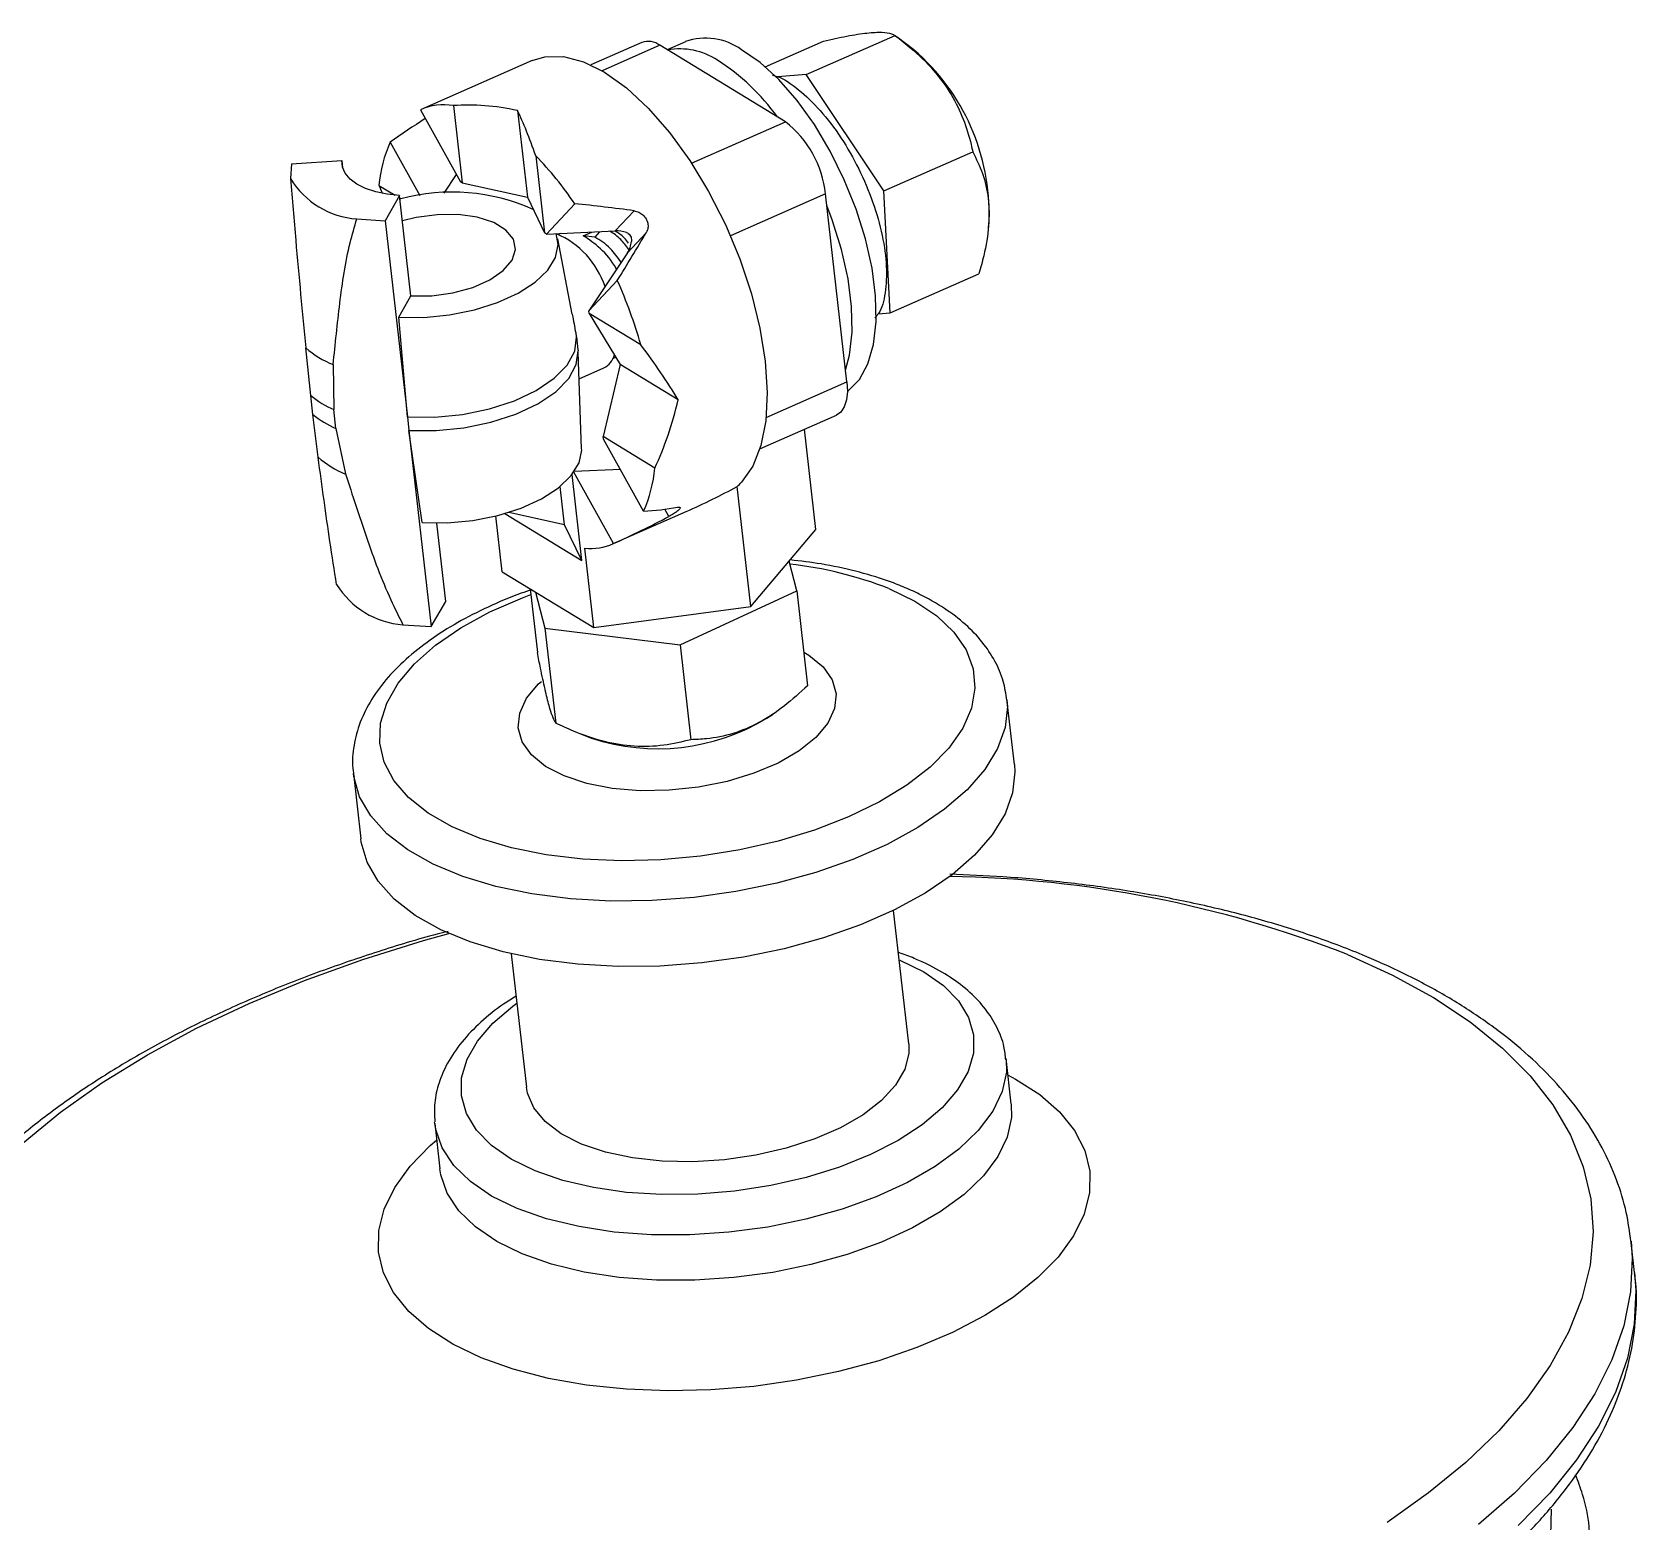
# Model space of a CAD drawing. Header units: millimetres. Extents: x 107291 to 113922, y -130611 to -125922.
# Drawn here: x 111642.7 to 111729.3, y -128477.1 to -128396.8 of the extents above; entities that cross this region are included whole.
import ezdxf

# ---------------------------------------------------------------- set-up
doc = ezdxf.new("R2010")
doc.units = ezdxf.units.MM
doc.header["$LTSCALE"] = 13
doc.layers.add('几何体', color=7, linetype='Continuous')

msp = doc.modelspace()

# ---------------------------------------------------------------- linework, layer by layer
at = {"layer": '几何体'}
for p, q in [((111684.476, -128399.109), (111689.266, -128396.999)), ((111690.288, -128397.776), (111689.376, -128397.082)), ((111675.606, -128397.369), (111672.856, -128398.581)), ((111676.581, -128397.529), (111673.467, -128398.9)), ((111683.351, -128401.647), (111676.581, -128397.529)), ((111677.96, -128397.332), (111676.973, -128397.767)), ((111682.26, -128398.683), (111685.405, -128397.297)), ((111669.705, -128398.346), (111663.713, -128400.985)), ((111684.476, -128399.109), (111682.937, -128399.228)), ((111688.669, -128405.382), (111684.476, -128399.109)), ((111663.669, -128401.005), (111665.827, -128404.885)), ((111665.45, -128400.78), (111665.923, -128404.943)), ((111668.908, -128401.051), (111669.44, -128405.724)), ((111678.285, -128403.878), (111683.351, -128401.647)), ((111662.04, -128402.747), (111663.635, -128405.617)), ((111688.669, -128405.382), (111693.459, -128403.272)), ((111656.725, -128403.917), (111656.664, -128404.714)), ((111656.725, -128403.917), (111659.43, -128403.736)), ((111659.43, -128403.736), (111659.476, -128404.141)), ((111669.892, -128403.483), (111670.366, -128407.646)), ((111664.954, -128405.491), (111665.613, -128404.501)), ((111665.923, -128404.943), (111665.827, -128404.885)), ((111665.923, -128404.943), (111669.44, -128405.724)), ((111661.431, -128405.078), (111662.313, -128405.615)), ((111662.547, -128405.633), (111661.769, -128406.986)), ((111663.161, -128411.033), (111662.547, -128405.633)), ((111662.562, -128405.766), (111662.623, -128405.803)), ((111669.44, -128405.724), (111670.366, -128407.646)), ((111685.517, -128405.543), (111680.387, -128407.802)), ((111686.668, -128415.67), (111685.517, -128405.543)), ((111689.001, -128411.954), (111688.669, -128405.382)), ((111671.992, -128406.068), (111670.462, -128407.705)), ((111674.177, -128407.539), (111675.196, -128406.449)), ((111660.239, -128406.89), (111661.769, -128406.986)), ((111661.769, -128406.986), (111662.972, -128417.562)), ((111670.462, -128407.705), (111674.177, -128407.539)), ((111672.456, -128407.795), (111672.907, -128407.596)), ((111673.331, -128407.577), (111673.08, -128407.869)), ((111694.304, -128407.351), (111694.339, -128406.973)), ((111670.462, -128407.705), (111670.366, -128407.646)), ((111671.86, -128412.031), (111671.078, -128407.962)), ((111671.207, -128407.672), (111671.104, -128407.717)), ((111673.08, -128407.869), (111672.456, -128407.795)), ((111675.853, -128407.63), (111674.834, -128408.72)), ((111674.834, -128408.72), (111672.759, -128411.837)), ((111689.001, -128411.954), (111693.791, -128409.844)), ((111662.498, -128412.187), (111663.161, -128411.033)), ((111674.289, -128410.2), (111672.759, -128411.837)), ((111672.776, -128411.98), (111672.759, -128411.837)), ((111662.972, -128417.562), (111662.498, -128412.187)), ((111675.558, -128413.673), (111672.776, -128411.98)), ((111672.776, -128411.98), (111674.449, -128414.733)), ((111688.36, -128412.003), (111689.001, -128411.954)), ((111657.752, -128416.408), (111657.485, -128413.841)), ((111672.366, -128419.286), (111672.175, -128414.072)), ((111674.055, -128414.416), (111674.214, -128414.346)), ((111658.966, -128414.743), (111659.002, -128417.168)), ((111672.227, -128415.505), (111673.561, -128414.917)), ((111674.449, -128414.733), (111673.531, -128418.627)), ((111677.573, -128416.634), (111674.449, -128414.733)), ((111682.316, -128417.587), (111686.668, -128415.67)), ((111657.868, -128417.424), (111657.752, -128416.408)), ((111658.155, -128419.739), (111657.868, -128417.424)), ((111659.117, -128418.184), (111659.002, -128417.168)), ((111662.972, -128417.562), (111663.054, -128418.287)), ((111681.977, -128419.291), (111686.107, -128417.472)), ((111659.117, -128418.184), (111659.636, -128420.64)), ((111663.054, -128418.287), (111664.257, -128428.863)), ((111663.757, -128423.264), (111663.054, -128418.287)), ((111676.314, -128420.32), (111673.531, -128418.627)), ((111673.548, -128418.77), (111673.531, -128418.627)), ((111675.705, -128422.651), (111673.548, -128418.77)), ((111685.001, -128423.636), (111684.386, -128418.23)), ((111674.076, -128424.393), (111671.939, -128420.55)), ((111674.454, -128420.4), (111671.967, -128420.511)), ((111671.447, -128423.379), (111671.212, -128421.309)), ((111672.373, -128425.301), (111671.847, -128420.673)), ((111681.481, -128427.779), (111680.746, -128421.315)), ((111668.074, -128425.907), (111667.732, -128422.902)), ((111668.218, -128422.772), (111672.373, -128425.301)), ((111671.447, -128423.379), (111668.431, -128422.709)), ((111674.032, -128424.413), (111678.008, -128422.662)), ((111677.071, -128422.932), (111676.853, -128422.54)), ((111665.035, -128427.51), (111664.555, -128423.288)), ((111672.373, -128425.301), (111671.447, -128423.379)), ((111681.481, -128427.779), (111685.001, -128423.636)), ((111673.017, -128428.915), (111672.532, -128424.645)), ((111683.969, -128426.933), (111683.555, -128425.339)), ((111668.074, -128425.907), (111673.017, -128428.915)), ((111669.586, -128426.827), (111669.977, -128430.264)), ((111669.878, -128427.004), (111670.383, -128428.951)), ((111677.67, -128429.845), (111683.969, -128426.933)), ((111683.969, -128426.933), (111684.551, -128432.053)), ((111664.257, -128428.863), (111665.035, -128427.51)), ((111673.017, -128428.915), (111681.481, -128427.779)), ((111662.727, -128428.767), (111664.257, -128428.863)), ((111670.383, -128428.951), (111670.965, -128434.071)), ((111670.383, -128428.951), (111677.67, -128429.845)), ((111677.67, -128429.845), (111678.252, -128434.965)), ((111695.7, -128436.31), (111695.299, -128432.781)), ((111682.351, -128433.807), (111682.686, -128433.583)), ((111672.305, -128434.655), (111672.902, -128434.881)), ((111660.054, -128436.789), (111660.455, -128440.318)), ((111660.074, -128436.941), (111660.054, -128436.789)), ((111690.002, -128451.356), (111689.184, -128444.165)), ((111668.568, -128446.509), (111669.386, -128453.7)), ((111695.535, -128454.602), (111695.257, -128452.157)), ((111664.444, -128455.661), (111664.437, -128455.592)), ((111664.444, -128455.661), (111664.723, -128458.106)), ((111729.153, -128463.686), (111728.954, -128461.933))]:
    msp.add_line(p, q, dxfattribs=at)
at = {"layer": '几何体', "flags": 128}
for points in [[(111686.694, -128416.175), (111686.749, -128416.137), (111687.347, -128415.541), (111687.803, -128414.707), (111688.106, -128413.659), (111688.245, -128412.425), (111688.219, -128411.039), (111688.027, -128409.539), (111687.674, -128407.966), (111687.172, -128406.362), (111686.532, -128404.772), (111685.773, -128403.238), (111684.915, -128401.802), (111683.981, -128400.505), (111682.998, -128399.38), (111681.992, -128398.459), (111680.99, -128397.768)], [(111669.705, -128398.346), (111670.381, -128398.145), (111671.378, -128398.133), (111672.462, -128398.414), (111673.605, -128398.983), (111674.779, -128399.824), (111675.955, -128400.917), (111677.104, -128402.235), (111678.198, -128403.746), (111679.21, -128405.413)], [(111662.547, -128405.633), (111661.876, -128405.56), (111661.258, -128405.43), (111660.708, -128405.246), (111660.243, -128405.013), (111659.874, -128404.738), (111659.611, -128404.428), (111659.462, -128404.091), (111659.43, -128403.736)], [(111679.21, -128405.413), (111680.115, -128407.194), (111680.89, -128409.045), (111681.518, -128410.922), (111681.981, -128412.777), (111682.269, -128414.565), (111682.375, -128416.242), (111682.296, -128417.768), (111682.034, -128419.103), (111681.595, -128420.216), (111680.991, -128421.078)], [(111663.161, -128411.033), (111664.288, -128411.027), (111665.423, -128410.872), (111666.49, -128410.58), (111667.417, -128410.17), (111668.14, -128409.67), (111668.61, -128409.114), (111668.796, -128408.539), (111668.685, -128407.986), (111668.284, -128407.49), (111667.621, -128407.086), (111666.74, -128406.802), (111665.702, -128406.657), (111664.576, -128406.66), (111663.441, -128406.811), (111662.702, -128406.994)], [(111686.597, -128415.039), (111686.81, -128414.23), (111686.95, -128412.996), (111686.923, -128411.61), (111686.731, -128410.11), (111686.379, -128408.537), (111685.876, -128406.933), (111685.588, -128406.173)], [(111662.498, -128412.187), (111663.854, -128412.199), (111665.235, -128412.067), (111666.581, -128411.798), (111667.835, -128411.403), (111668.943, -128410.899), (111669.859, -128410.307), (111670.542, -128409.653), (111670.964, -128408.964), (111671.107, -128408.27), (111670.998, -128407.681)], [(111662.972, -128417.562), (111664.442, -128417.573), (111665.937, -128417.425), (111667.391, -128417.126), (111668.739, -128416.688), (111669.92, -128416.132), (111670.883, -128415.481), (111671.583, -128414.765), (111671.991, -128414.016), (111672.088, -128413.267)], [(111663.054, -128418.287), (111664.524, -128418.298), (111666.019, -128418.15), (111667.473, -128417.851), (111668.821, -128417.413), (111670.002, -128416.856), (111670.965, -128416.205), (111671.666, -128415.49), (111672.074, -128414.741), (111672.17, -128413.992)], [(111686.668, -128415.67), (111686.694, -128416.188), (111686.648, -128416.644), (111686.531, -128417.019), (111686.349, -128417.298), (111686.107, -128417.472), (111686.107, -128417.472)], [(111663.757, -128423.264), (111665.114, -128423.276), (111666.495, -128423.144), (111667.841, -128422.875), (111669.095, -128422.48), (111670.203, -128421.976), (111671.118, -128421.384), (111671.802, -128420.73), (111672.224, -128420.041), (111672.367, -128419.347), (111672.366, -128419.286)], [(111688.932, -128426.816), (111690.337, -128427.499), (111691.512, -128428.289), (111692.439, -128429.169), (111693.098, -128430.125), (111693.48, -128431.14), (111693.577, -128432.195), (111693.388, -128433.272), (111692.915, -128434.351), (111692.168, -128435.413), (111691.159, -128436.439), (111689.907, -128437.411), (111688.433, -128438.312), (111686.765, -128439.125), (111684.932, -128439.836), (111682.967, -128440.432), (111680.904, -128440.903), (111678.781, -128441.239), (111676.636, -128441.437), (111674.506, -128441.49), (111672.43, -128441.4), (111670.445, -128441.166), (111668.586, -128440.795), (111666.887, -128440.291), (111665.377, -128439.665), (111664.084, -128438.926), (111663.031, -128438.089), (111662.236, -128437.169), (111661.714, -128436.181), (111661.474, -128435.144), (111661.52, -128434.076), (111661.852, -128432.996), (111662.463, -128431.923), (111663.343, -128430.876), (111664.477, -128429.875), (111665.842, -128428.937), (111667.417, -128428.078), (111669.171, -128427.314), (111669.622, -128427.144)], [(111684.345, -128430.24), (111684.619, -128430.406), (111685.382, -128431.028), (111685.878, -128431.731), (111686.089, -128432.491), (111686.008, -128433.282), (111685.638, -128434.078), (111684.992, -128434.85), (111684.091, -128435.573), (111682.966, -128436.222), (111681.656, -128436.776), (111680.205, -128437.214), (111678.663, -128437.523), (111677.081, -128437.691), (111675.515, -128437.714), (111674.016, -128437.589), (111672.638, -128437.323), (111671.425, -128436.922), (111670.42, -128436.402), (111669.656, -128435.78), (111669.161, -128435.077), (111668.95, -128434.317), (111669.03, -128433.526), (111669.4, -128432.73), (111670.047, -128431.958), (111670.196, -128431.819)], [(111695.303, -128432.817), (111695.325, -128433.17), (111695.206, -128434.301), (111694.798, -128435.439), (111694.109, -128436.568), (111693.151, -128437.666), (111691.938, -128438.718), (111690.491, -128439.705), (111688.834, -128440.611), (111686.994, -128441.421), (111685, -128442.123), (111682.886, -128442.704), (111680.687, -128443.155), (111678.438, -128443.468), (111676.177, -128443.639), (111673.941, -128443.665), (111671.765, -128443.545), (111669.687, -128443.281), (111667.74, -128442.877), (111665.956, -128442.341), (111664.365, -128441.68), (111662.992, -128440.907), (111661.86, -128440.032), (111660.988, -128439.072), (111660.39, -128438.041), (111660.076, -128436.957), (111660.074, -128436.941)], [(111695.7, -128436.31), (111695.727, -128436.699), (111695.607, -128437.83), (111695.199, -128438.969), (111694.511, -128440.097), (111693.552, -128441.195), (111692.339, -128442.247), (111690.893, -128443.234), (111689.235, -128444.14), (111687.395, -128444.95), (111685.401, -128445.652), (111683.288, -128446.233), (111681.088, -128446.684), (111678.84, -128446.997), (111676.579, -128447.168), (111674.342, -128447.194), (111672.167, -128447.074), (111670.089, -128446.81), (111668.141, -128446.406), (111666.358, -128445.87), (111664.766, -128445.209), (111663.393, -128444.436), (111662.262, -128443.561), (111661.39, -128442.601), (111660.792, -128441.57), (111660.477, -128440.486), (111660.455, -128440.318)], [(111642.247, -128456.705), (111644.258, -128455.055), (111646.496, -128453.467), (111648.948, -128451.954), (111651.598, -128450.522), (111654.431, -128449.182), (111657.428, -128447.941), (111660.572, -128446.807), (111663.843, -128445.787), (111665.197, -128445.409)], [(111713.665, -128446.545), (111716.091, -128447.651), (111718.302, -128448.867), (111720.283, -128450.183), (111722.024, -128451.593), (111723.512, -128453.088), (111724.739, -128454.658), (111725.698, -128456.293), (111726.382, -128457.985), (111726.786, -128459.721), (111726.91, -128461.492), (111726.751, -128463.287), (111726.312, -128465.094), (111725.593, -128466.902), (111724.601, -128468.701), (111723.341, -128470.479), (111721.821, -128472.225), (111720.05, -128473.928), (111718.039, -128475.578), (111715.8, -128477.166)], [(111689.53, -128446.85), (111690.816, -128447.483), (111691.875, -128448.219), (111692.687, -128449.042), (111693.234, -128449.936), (111693.505, -128450.884), (111693.496, -128451.864), (111693.205, -128452.858), (111692.639, -128453.846), (111691.81, -128454.806), (111690.734, -128455.721), (111689.434, -128456.57), (111687.935, -128457.337), (111686.268, -128458.006), (111684.468, -128458.563), (111682.57, -128458.998), (111680.614, -128459.301), (111678.639, -128459.466), (111676.685, -128459.49), (111674.793, -128459.372), (111673.001, -128459.115), (111671.344, -128458.723), (111669.858, -128458.206), (111668.572, -128457.573), (111667.513, -128456.837), (111666.701, -128456.014), (111666.154, -128455.119), (111665.882, -128454.172), (111665.892, -128453.191), (111666.183, -128452.197), (111666.748, -128451.21), (111667.577, -128450.249), (111668.653, -128449.335), (111668.872, -128449.177)], [(111690.002, -128451.356), (111690.007, -128451.878), (111689.788, -128452.735), (111689.293, -128453.587), (111688.537, -128454.411), (111687.539, -128455.182), (111686.328, -128455.882), (111684.935, -128456.49), (111683.4, -128456.99), (111681.763, -128457.368), (111680.07, -128457.614), (111678.367, -128457.721), (111676.7, -128457.687), (111675.114, -128457.512), (111673.654, -128457.201), (111672.358, -128456.763), (111671.262, -128456.209), (111670.397, -128455.554), (111669.785, -128454.817), (111669.443, -128454.018), (111669.386, -128453.7)], [(111695.263, -128452.207), (111695.27, -128452.882), (111695.044, -128453.94), (111694.535, -128454.998), (111693.753, -128456.035), (111692.712, -128457.033), (111691.431, -128457.972), (111689.935, -128458.836), (111688.251, -128459.608), (111686.41, -128460.274), (111684.447, -128460.822), (111682.398, -128461.24), (111680.302, -128461.522), (111678.198, -128461.662), (111676.124, -128461.658), (111674.12, -128461.51), (111672.223, -128461.219), (111670.467, -128460.793), (111668.887, -128460.239), (111667.51, -128459.566), (111666.364, -128458.788), (111665.469, -128457.919), (111664.841, -128456.976), (111664.494, -128455.975), (111664.444, -128455.661)], [(111695.359, -128453.047), (111695.765, -128453.263), (111697.073, -128454.101), (111698.141, -128455.03), (111698.953, -128456.038), (111699.497, -128457.11), (111699.765, -128458.23), (111699.754, -128459.381), (111699.463, -128460.548), (111698.897, -128461.712), (111698.064, -128462.858), (111696.976, -128463.967), (111695.649, -128465.025), (111694.103, -128466.015), (111692.36, -128466.924), (111690.445, -128467.738), (111688.386, -128468.444), (111686.214, -128469.034), (111683.959, -128469.498), (111681.656, -128469.829), (111679.337, -128470.023), (111677.036, -128470.076), (111674.787, -128469.989), (111672.622, -128469.762), (111670.574, -128469.398), (111668.672, -128468.904), (111666.944, -128468.285), (111665.415, -128467.552), (111664.106, -128466.714), (111663.039, -128465.785), (111662.227, -128464.777), (111661.683, -128463.705), (111661.415, -128462.585), (111661.426, -128461.434), (111661.717, -128460.267), (111662.283, -128459.103), (111663.116, -128457.957), (111664.204, -128456.848), (111664.546, -128456.551)], [(111695.537, -128454.616), (111695.548, -128455.327), (111695.322, -128456.385), (111694.813, -128457.443), (111694.031, -128458.48), (111692.99, -128459.478), (111691.709, -128460.418), (111690.213, -128461.282), (111688.529, -128462.054), (111686.688, -128462.72), (111684.725, -128463.267), (111682.676, -128463.686), (111680.58, -128463.968), (111678.476, -128464.108), (111676.402, -128464.104), (111674.398, -128463.955), (111672.501, -128463.665), (111670.745, -128463.238), (111669.165, -128462.684), (111667.788, -128462.011), (111666.642, -128461.233), (111665.747, -128460.365), (111665.12, -128459.421), (111664.772, -128458.421), (111664.723, -128458.108)], [(111728.961, -128461.997), (111729.023, -128462.909), (111728.935, -128464.726), (111728.569, -128466.56), (111727.925, -128468.398), (111727.008, -128470.229), (111725.823, -128472.044), (111724.378, -128473.831), (111722.68, -128475.581), (111720.74, -128477.281)], [(111729.153, -128463.686), (111729.223, -128464.661), (111729.135, -128466.479), (111728.768, -128468.313), (111728.124, -128470.151), (111727.207, -128471.982), (111726.023, -128473.797), (111724.577, -128475.584), (111722.879, -128477.333)], [(111724.656, -128476.442), (111724.623, -128477.878)]]:
    msp.add_lwpolyline(points, dxfattribs=at)
at = {"layer": '几何体'}
for centre, radius, start, end in [((111679.061, -128400.431), 3.289, 54.09637, 109.55445), ((111675.942, -128398.381), 1.065, 53.10455, 108.34214), ((111677.674, -128401.344), 3.622, 56.09303, 100.67909), ((111682.683, -128406.616), 11.661, 358.2467, 49.29406), ((111673.321, -128408.332), 11.853, 35.84579, 57.47587), ((111664.933, -128403.861), 3.123, 80.48523, 113.86975), ((111679.861, -128406.138), 5.687, 6.00202, 52.14876), ((111668.816, -128405.762), 7.416, 156.01387, 174.7077), ((111655.845, -128417.04), 19.522, 34.19405, 43.97953), ((111660.557, -128402.341), 4.56, 211.36201, 266.00231), ((111665.377, -128416.028), 10.589, 65.55636, 105.07911), ((111669.164, -128412.022), 4.704, 18.43377, 66.99601), ((111649.877, -128421.087), 26.73, 16.10191, 24.03453), ((111660.848, -128409.981), 5.12, 228.9333, 248.43103), ((111673.079, -128413.931), 1.098, 296.04547, 344.70143), ((111661.054, -128412.389), 5.201, 230.59888, 246.76544), ((111661.169, -128413.405), 5.201, 230.59888, 246.76544), ((111661.518, -128415.879), 5.12, 228.9333, 248.43103), ((111668.929, -128419.636), 7.416, 336.01387, 354.7077), ((111678.638, -128418.881), 3.22, 310.89516, 316.96834), ((111672.831, -128421.618), 3.042, 264.34078, 294.14659), ((111681.349, -128446.176), 20.793, 68.61068, 83.79032), ((111663.045, -128424.219), 4.56, 211.36201, 266.00231), ((111676.459, -128424.083), 11.369, 251.7639, 301.21123), ((111691.187, -128504.325), 61.999, 68.7428, 89.04294)]:
    msp.add_arc(centre, radius, start, end, dxfattribs=at)
for centre, major_axis, ratio, start_param, end_param in [((111672.112, -128411.272), (21.585, 12.317), 0.507275, 1.661435, 1.753787), ((111670.168, -128412.128), (9.952, -8.941), 0.707247, 2.243909, 2.548602), ((111670.168, -128412.128), (-2.7, 12.79), 0.152825, 5.421838, 5.726531), ((111670.168, -128412.128), (-8.962, 9.998), 0.237476, 0.599923, 0.657428), ((111672.112, -128411.272), (23.794, -2.627), 0.215619, 1.464626, 1.599624), ((111674.405, -128408.027), (0.919, -0.113), 0.518713, 1.215524, 1.884533), ((111672.112, -128411.272), (11.914, 19.186), 0.057118, 4.803721, 4.938719), ((111674.405, -128408.027), (0.125, 1.017), 0.634696, 4.043344, 4.712354), ((111670.168, -128412.128), (-8.962, 9.998), 0.237476, 4.046208, 4.3509), ((111670.168, -128412.128), (0.697, 13.733), 0.581173, 4.1031, 4.407793), ((111662.881, -128415.338), (25.342, 3.521), 0.435639, 5.29028, 5.432499), ((111672.112, -128411.272), (21.585, 12.317), 0.507275, 4.518147, 4.653145), ((111672.112, -128411.272), (13.853, -4.784), 0.747716, 5.218992, 5.35399)]:
    msp.add_ellipse(centre, major_axis=major_axis, ratio=ratio, start_param=start_param, end_param=end_param, dxfattribs=at)
for points, knots in [([(111685.405, -128397.297), (111685.835, -128397.204), (111686.705, -128397.016), (111687.794, -128396.845), (111688.61, -128396.802), (111689.051, -128396.875), (111689.208, -128396.965), (111689.266, -128396.999)], [0, 0, 0, 0, 0.213245, 0.431498, 0.645486, 0.868042, 1, 1, 1, 1]), ([(111689.266, -128396.999), (111689.559, -128397.226), (111690.299, -128397.8), (111691.362, -128398.845), (111692.325, -128400.137), (111692.978, -128401.506), (111693.301, -128402.551), (111693.43, -128403.142), (111693.459, -128403.272)], [0, 0, 0, 0, 0.136843, 0.346229, 0.555177, 0.749713, 0.944655, 1, 1, 1, 1]), ([(111682.667, -128399.143), (111682.742, -128399.16), (111683.181, -128399.26), (111684.07, -128399.888), (111685.251, -128400.997), (111686.371, -128402.472), (111687.339, -128404.167), (111688.105, -128405.98), (111688.618, -128407.787), (111688.848, -128409.479), (111688.767, -128410.909), (111688.531, -128411.849), (111688.245, -128412.145), (111688.175, -128412.217)], [0, 0, 0, 0, 0.021737, 0.126042, 0.230347, 0.336391, 0.440696, 0.545001, 0.651046, 0.75535, 0.859655, 0.9657, 1, 1, 1, 1]), ([(111693.459, -128403.272), (111693.647, -128403.651), (111694.027, -128404.416), (111694.339, -128405.757), (111694.358, -128407.266), (111694.126, -128408.65), (111693.882, -128409.52), (111693.791, -128409.844)], [0, 0, 0, 0, 0.213245, 0.431498, 0.645486, 0.868042, 1, 1, 1, 1]), ([(111656.664, -128404.714), (111656.757, -128405.828), (111657.015, -128408.933), (111657.301, -128411.923), (111657.485, -128413.841)], [0, 0, 0, 0, 0.358563, 1, 1, 1, 1]), ([(111675.196, -128406.449), (111675.282, -128406.469), (111675.453, -128406.508), (111675.68, -128406.665), (111675.851, -128406.876), (111675.945, -128407.124), (111675.96, -128407.393), (111675.89, -128407.548), (111675.853, -128407.63)], [0, 0, 0, 0, 0.163826, 0.327654, 0.491393, 0.654851, 0.818278, 1, 1, 1, 1]), ([(111658.966, -128414.743), (111659.078, -128413.638), (111659.301, -128411.427), (111659.686, -128408.789), (111660.115, -128407.315), (111660.239, -128406.89)], [0, 0, 0, 0, 0.415167, 0.831259, 1, 1, 1, 1]), ([(111674.905, -128408.539), (111674.768, -128408.348), (111674.45, -128407.908), (111674.091, -128407.681), (111673.887, -128407.552)], [0, 0, 0, 0, 0.433842, 1, 1, 1, 1]), ([(111674.891, -128408.2), (111674.819, -128408.103), (111674.594, -128407.799), (111674.34, -128407.645), (111674.167, -128407.54)], [0, 0, 0, 0, 0.32017, 1, 1, 1, 1]), ([(111674.243, -128409.607), (111674.235, -128409.591), (111674.01, -128409.153), (111673.37, -128408.415), (111672.761, -128408.002), (111672.456, -128407.795)], [0, 0, 0, 0, 0.018678, 0.507969, 1, 1, 1, 1]), ([(111674.499, -128409.223), (111674.307, -128408.96), (111673.865, -128408.356), (111673.364, -128408.045), (111673.08, -128407.869)], [0, 0, 0, 0, 0.433755, 1, 1, 1, 1]), ([(111674.78, -128407.62), (111674.815, -128407.635), (111674.885, -128407.665), (111674.976, -128407.757), (111675.033, -128407.872), (111675.058, -128407.994), (111675.053, -128408.069), (111675.05, -128408.107)], [0, 0, 0, 0, 0.2136135, 0.4278776, 0.6264481, 0.8162507, 1, 1, 1, 1]), ([(111671.859, -128412.032), (111671.923, -128412.375), (111672.001, -128412.801), (111672.074, -128413.191), (111672.088, -128413.267)], [0, 0, 0, 0, 0.803703, 1, 1, 1, 1]), ([(111659.152, -128426.592), (111659.032, -128425.833), (111658.696, -128423.716), (111658.367, -128421.293), (111658.155, -128419.739)], [0, 0, 0, 0, 0.358563, 1, 1, 1, 1]), ([(111659.636, -128420.64), (111660.003, -128421.774), (111660.736, -128424.045), (111661.731, -128426.771), (111662.504, -128428.32), (111662.727, -128428.767)], [0, 0, 0, 0, 0.4151672, 0.8312595, 1, 1, 1, 1]), ([(111677.536, -128422.434), (111677.578, -128422.43), (111677.662, -128422.422), (111677.692, -128422.468), (111677.645, -128422.55), (111677.518, -128422.661), (111677.323, -128422.793), (111677.158, -128422.884), (111677.071, -128422.932)], [0, 0, 0, 0, 0.163826, 0.327654, 0.491393, 0.654851, 0.818278, 1, 1, 1, 1]), ([(111695.29, -128432.829), (111695.241, -128432.489), (111695.137, -128431.76), (111694.676, -128430.704), (111693.993, -128429.676), (111693.081, -128428.727), (111691.948, -128427.862), (111690.791, -128427.205), (111689.736, -128426.727), (111688.608, -128426.295), (111687.152, -128425.861), (111685.393, -128425.481), (111684.171, -128425.339), (111683.61, -128425.274)], [0, 0, 0, 0, 0.0825018, 0.1767502, 0.2722088, 0.3707519, 0.4729878, 0.5781531, 0.639938, 0.6962651, 0.8031396, 0.9095892, 1, 1, 1, 1]), ([(111669.678, -128426.883), (111669.485, -128426.945), (111668.653, -128427.215), (111667.299, -128427.802), (111665.647, -128428.639), (111664.164, -128429.58), (111662.864, -128430.612), (111661.774, -128431.728), (111660.922, -128432.917), (111660.328, -128434.158), (111660.036, -128435.411), (111659.97, -128436.366), (111660.081, -128436.871), (111660.105, -128436.98)], [0, 0, 0, 0, 0.031807, 0.136928, 0.242553, 0.348812, 0.455767, 0.563278, 0.670362, 0.775343, 0.876485, 0.973431, 1, 1, 1, 1]), ([(111670.965, -128434.071), (111670.953, -128434.052), (111670.899, -128433.967), (111670.79, -128433.72), (111670.613, -128433.161), (111670.395, -128432.274), (111670.176, -128431.264), (111670.033, -128430.547), (111669.977, -128430.264)], [0, 0, 0, 0, 0.055345, 0.250287, 0.444823, 0.653771, 0.863157, 1, 1, 1, 1]), ([(111684.551, -128432.053), (111684.139, -128432.429), (111683.305, -128433.19), (111681.948, -128434.087), (111680.518, -128434.685), (111679.28, -128434.925), (111678.531, -128434.954), (111678.252, -128434.965)], [0, 0, 0, 0, 0.213245, 0.431498, 0.645486, 0.868042, 1, 1, 1, 1]), ([(111678.252, -128434.965), (111677.772, -128435.08), (111676.801, -128435.312), (111675.226, -128435.372), (111673.573, -128435.109), (111672.147, -128434.623), (111671.286, -128434.22), (111670.965, -128434.071)], [0, 0, 0, 0, 0.213245, 0.431498, 0.645486, 0.868042, 1, 1, 1, 1]), ([(111728.946, -128462.009), (111728.879, -128461.489), (111728.732, -128460.362), (111728.204, -128458.674), (111727.431, -128456.951), (111726.412, -128455.29), (111725.156, -128453.693), (111723.664, -128452.168), (111721.94, -128450.724), (111719.993, -128449.371), (111717.837, -128448.117), (111715.954, -128447.201), (111714.362, -128446.516), (111712.719, -128445.866), (111710.458, -128445.089), (111707.624, -128444.287), (111704.655, -128443.61), (111701.567, -128443.058), (111698.376, -128442.637), (111695.262, -128442.346), (111693.186, -128442.259), (111692.229, -128442.219)], [0, 0, 0, 0, 0.045939, 0.099681, 0.15364, 0.208171, 0.263497, 0.319678, 0.37662, 0.434134, 0.492008, 0.550059, 0.57333, 0.603864, 0.661907, 0.719867, 0.777733, 0.835505, 0.893192, 0.950804, 1, 1, 1, 1]), ([(111665.161, -128445.3), (111664.965, -128445.349), (111663.675, -128445.674), (111661.372, -128446.385), (111658.277, -128447.434), (111655.309, -128448.598), (111652.471, -128449.858), (111649.783, -128451.213), (111647.256, -128452.657), (111644.904, -128454.185), (111642.741, -128455.792), (111640.778, -128457.471), (111639.03, -128459.216), (111637.51, -128461.02), (111636.23, -128462.872), (111635.201, -128464.759), (111634.435, -128466.666), (111633.929, -128468.577), (111633.706, -128470.471), (111633.686, -128471.954), (111633.827, -128472.787), (111633.864, -128473.008)], [0, 0, 0, 0, 0.010248, 0.067461, 0.12473, 0.182067, 0.239487, 0.297004, 0.35463, 0.412373, 0.470233, 0.528195, 0.586214, 0.644171, 0.701903, 0.759192, 0.815799, 0.871536, 0.926355, 0.980396, 1, 1, 1, 1]), ([(111695.235, -128452.226), (111695.212, -128451.986), (111695.155, -128451.374), (111694.779, -128450.442), (111694.165, -128449.46), (111693.324, -128448.561), (111692.264, -128447.749), (111691.223, -128447.159), (111690.272, -128446.744), (111689.768, -128446.53), (111689.461, -128446.441), (111689.442, -128446.436)], [0, 0, 0, 0, 0.091289, 0.232339, 0.374397, 0.521183, 0.674367, 0.833006, 0.908926, 0.994392, 1, 1, 1, 1]), ([(111668.829, -128448.801), (111668.602, -128448.938), (111667.894, -128449.365), (111666.902, -128450.182), (111665.876, -128451.242), (111665.126, -128452.345), (111664.647, -128453.451), (111664.395, -128454.522), (111664.431, -128455.226), (111664.448, -128455.569)], [0, 0, 0, 0, 0.078935, 0.246193, 0.414539, 0.581827, 0.727344, 0.867441, 1, 1, 1, 1]), ([(111634.064, -128474.761), (111634.114, -128475.148), (111634.242, -128476.142), (111634.731, -128477.7), (111635.492, -128479.425), (111636.503, -128481.089), (111637.75, -128482.688), (111639.234, -128484.216), (111640.949, -128485.663), (111642.887, -128487.02), (111645.037, -128488.277), (111647.383, -128489.427), (111649.909, -128490.464), (111652.6, -128491.382), (111655.44, -128492.179), (111658.414, -128492.852), (111661.506, -128493.399), (111664.699, -128493.818), (111667.979, -128494.108), (111671.327, -128494.269), (111674.727, -128494.3), (111678.162, -128494.202), (111681.615, -128493.975), (111685.067, -128493.62), (111688.5, -128493.141), (111691.898, -128492.538), (111695.243, -128491.815), (111698.518, -128490.975), (111701.706, -128490.023), (111704.79, -128488.962), (111707.756, -128487.797), (111710.587, -128486.533), (111713.27, -128485.174), (111715.791, -128483.727), (111718.136, -128482.196), (111720.292, -128480.587), (111722.247, -128478.905), (111723.987, -128477.157), (111725.499, -128475.351), (111726.77, -128473.498), (111727.789, -128471.61), (111728.545, -128469.702), (111729.042, -128467.792), (111729.249, -128465.899), (111729.276, -128464.551), (111729.16, -128463.851), (111729.146, -128463.762)], [0, 0, 0, 0, 0.013974, 0.035969, 0.058046, 0.080353, 0.102983, 0.125963, 0.149257, 0.172788, 0.19647, 0.220226, 0.244, 0.267753, 0.291473, 0.315153, 0.338796, 0.362404, 0.385981, 0.409533, 0.433065, 0.456582, 0.480089, 0.503591, 0.527092, 0.550597, 0.574109, 0.597633, 0.621175, 0.64474, 0.668334, 0.691962, 0.71563, 0.739343, 0.763104, 0.786913, 0.810764, 0.834637, 0.858482, 0.882232, 0.905796, 0.929075, 0.951995, 0.974538, 0.996764, 1, 1, 1, 1]), ([(111726.72, -128477.843), (111726.713, -128477.694), (111726.68, -128476.954), (111726.442, -128475.86), (111726.101, -128474.949), (111725.97, -128474.597)], [0, 0, 0, 0, 0.134259, 0.665884, 1, 1, 1, 1])]:
    msp.add_open_spline(points, degree=3, knots=knots, dxfattribs=at)
msp.add_open_spline([(111672.088, -128413.267), (111672.102, -128413.395), (111672.131, -128413.649), (111672.157, -128413.878), (111672.17, -128413.992)], degree=3, dxfattribs=at)

doc.saveas('drawing.dxf')
